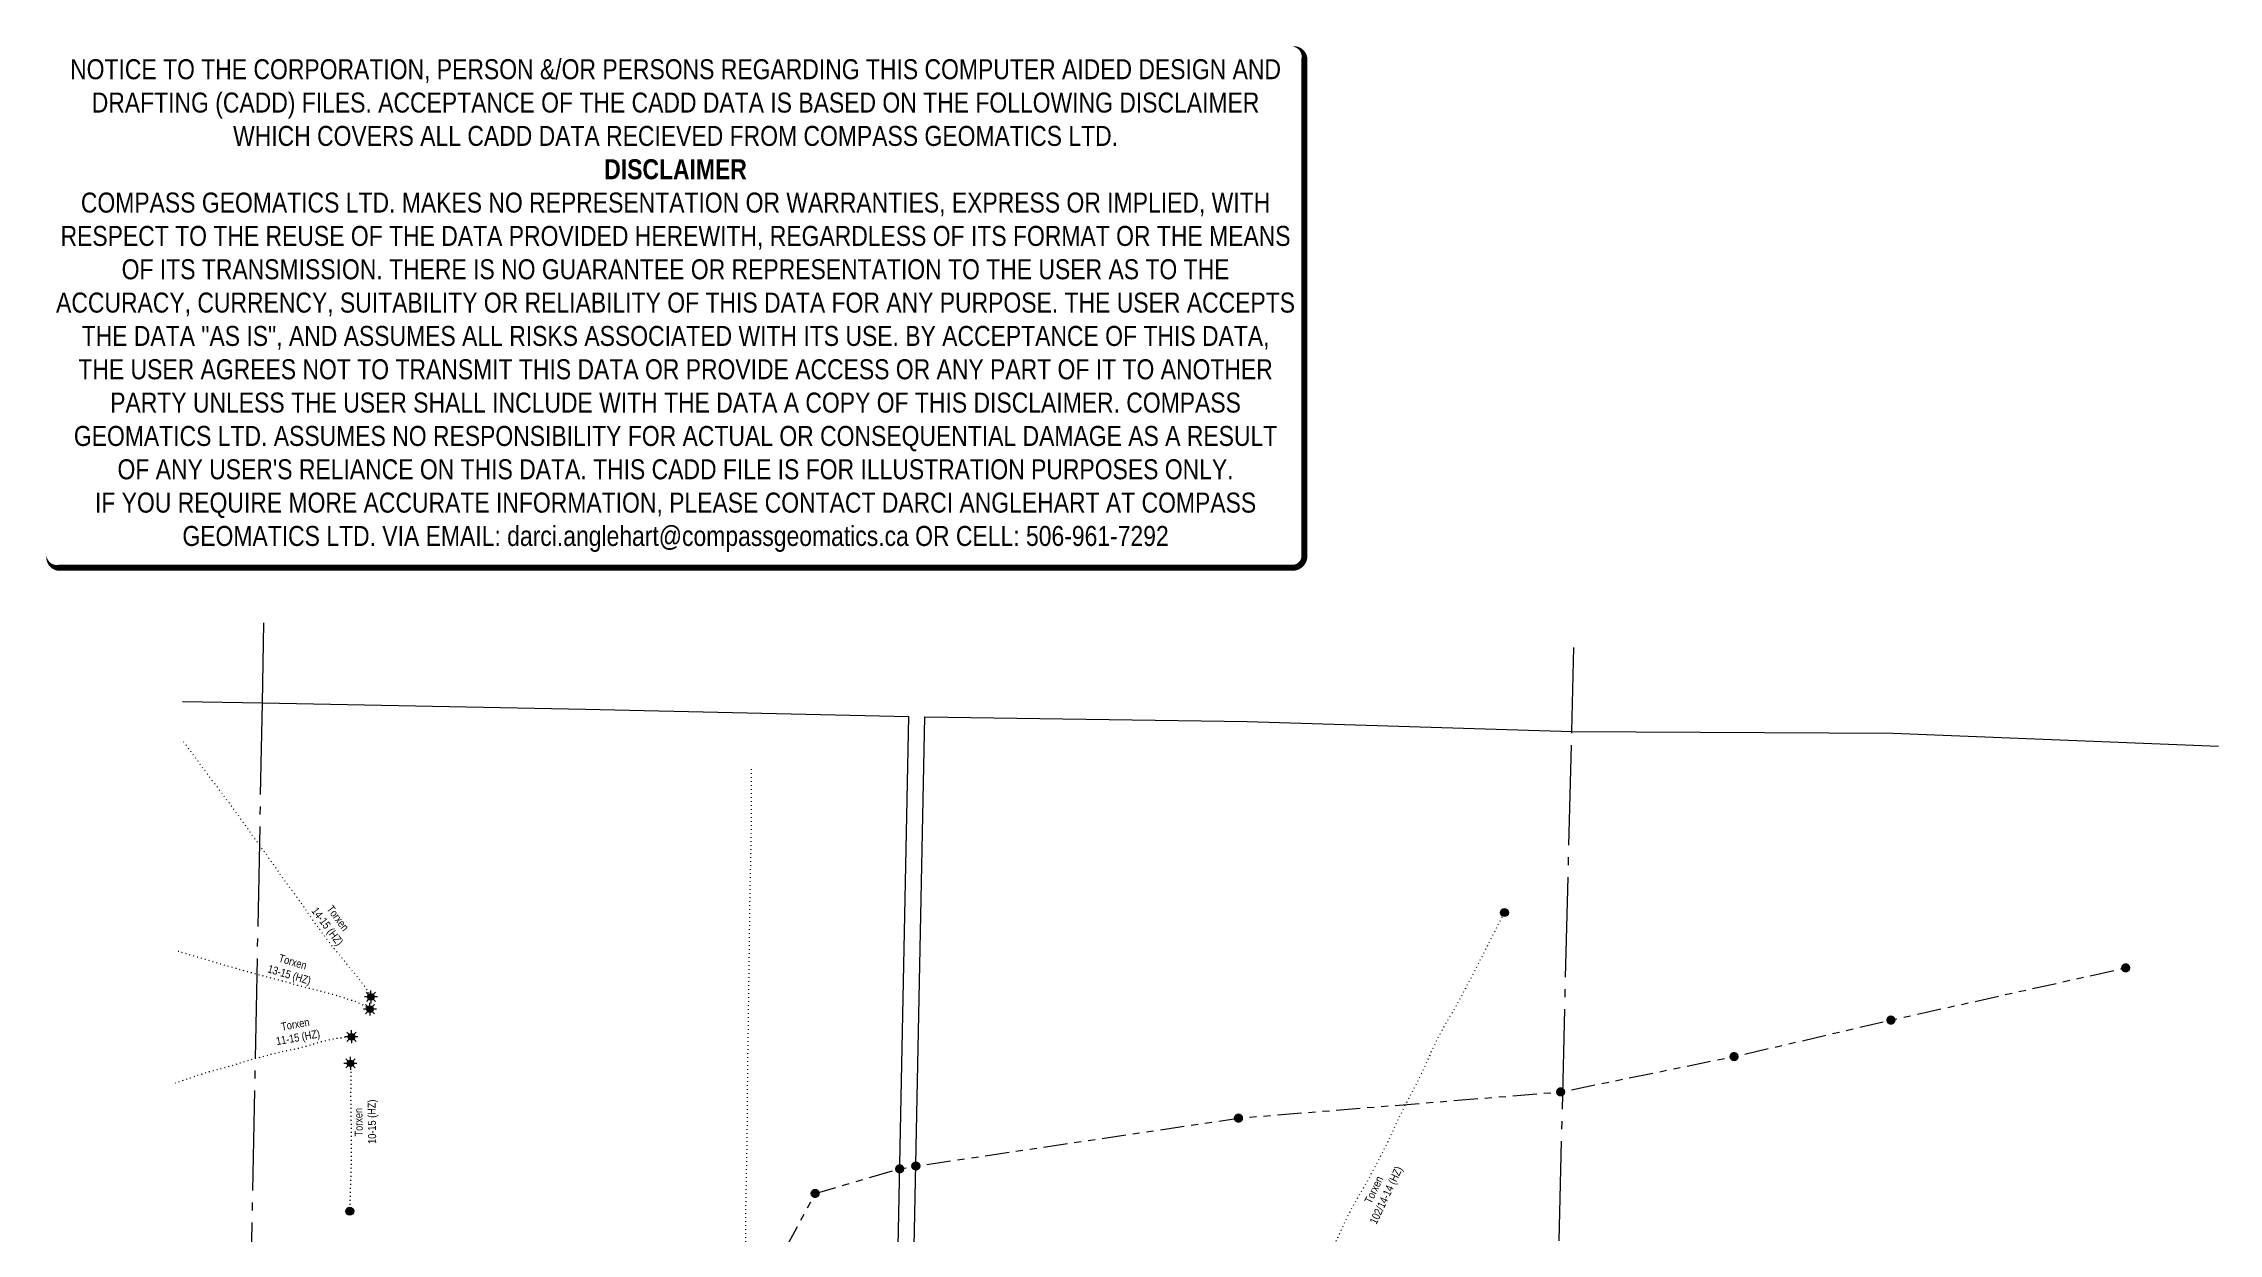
# Model space of a CAD drawing. Extents: x 396737 to 401088, y 5683157 to 5686607.
# Drawn here: x 398371 to 401088, y 5685119 to 5686607 of the extents above; entities that cross this region are included whole.
import ezdxf

# ---------------------------------------------------------------- set-up
doc = ezdxf.new("R2010")
doc.units = 0
doc.header["$LTSCALE"] = 5
for name, pattern in [('foc-DOT', [1, 0.2, -0.8]), ('foc-DRILLPATH', [14.75, 6, -1.75, 1.75, -1.75, 1.75, -1.75]), ('foc-QUARTERLINE', [33, 25, -3, 2, -3])]:
    doc.linetypes.add(name, pattern=pattern)
for name, color, linetype in [('ABADATA-DRILL', 8, 'foc-DOT'), ('ABADATA-DRILL-T', 8, 'Continuous'), ('AS-SYMBOL', 7, 'Continuous'), ('L-MON', 1, 'Continuous'), ('L-QSEC', 8, 'foc-QUARTERLINE'), ('L-SEC', 7, 'Continuous'), ('P-PDRILLPATH', 12, 'foc-DRILLPATH')]:
    doc.layers.add(name, color=color, linetype=linetype)
doc.layers.add('C-AR-T', color=13, linetype='Continuous', lineweight=9)
doc.layers.add('DISCLAIMER', color=7, linetype='Continuous', plot=False)
doc.styles.add('80', font='ARIALN.TTF', dxfattribs={"height": 10})
doc.styles.add('80L', font='ARIALN.TTF', dxfattribs={"height": 10})

# ---------------------------------------------------------------- blocks, each defined once
blk = doc.blocks.new('plbh')
at = {"layer": 'L-MON'}
h = blk.add_hatch(color=255, dxfattribs=at)
h.dxf.hatch_style = 1
edge = h.paths.add_edge_path()
edge.add_arc((0, 0), 1.16, 0, 360)
h = blk.add_hatch(color=256, dxfattribs=at)
h.dxf.hatch_style = 1
h.paths.add_polyline_path([(-0.96, 0, 1), (0.96, 0, 1)])
h.paths.add_polyline_path([(0.91, 0, -1), (-0.91, 0, -1)], flags=16)
h.paths.add_polyline_path([(0.45, 0, -1), (-0.45, 0, -1)], flags=0)
h = blk.add_hatch(color=256, dxfattribs=at)
h.dxf.hatch_style = 1
h.paths.add_polyline_path([(-0.45, 0, 1), (0.45, 0, 1)])
h.paths.add_polyline_path([(0.4, 0, -1), (-0.4, 0, -1)], flags=16)
at = {"layer": 'L-MON', "color": 240}
for radius in [0.96, 0.91, 0.45, 0.4]:
    blk.add_circle((0, 0), radius, dxfattribs=at)
blk = doc.blocks.new('GAS')
h = blk.add_hatch(color=255)
h.dxf.hatch_style = 1
edge = h.paths.add_edge_path()
edge.add_arc((0, 0), 0.9, 0, 360)
for p, q in [((-0.81, 0), (-1.62, 0)), ((-0.57, 0.57), (-1.14, 1.14)), ((0, 0.81), (0, 1.62)), ((0.57, 0.57), (1.14, 1.14)), ((1.62, 0), (0.81, 0)), ((-0.57, -0.57), (-1.14, -1.14)), ((0, -0.81), (0, -1.62)), ((1.14, -1.14), (0.57, -0.57))]:
    blk.add_line(p, q)
blk.add_circle((0, 0), 0.8)
blk = doc.blocks.new('BH-Existing')
at = {"layer": 'ABADATA-DRILL-T'}
h = blk.add_hatch(color=256, dxfattribs=at)
h.dxf.hatch_style = 1
edge = h.paths.add_edge_path()
edge.add_arc((0, 0), 0.5, 0, 360)
blk.add_circle((0, 0), 0.5, dxfattribs=at)
blk = doc.blocks.new('Disclaimer_Legal')
at = {"layer": 'DISCLAIMER', "color": 254, "flags": 128}
blk.add_lwpolyline([(-3613, -1105, 37.5, 37.5, 0), (4096, -1105, 37.5, 37.5, 0.414214), (4171, -1030, 37.5, 37.5, 0), (4171, 2079, 37.5, 0, 0.414214), (4096, 2154, 0, 0, 0), (-3613, 2154, 0, 0, 0.414214), (-3688, 2079, 0, 0, 0), (-3688, -1030, 0, 37.5, 0.414214)], format="xyseb", close=True, dxfattribs=at)
at = {"layer": 'DISCLAIMER', "color": 254, "insert": (242, 534), "char_height": 125, "width": 7717.57, "attachment_point": 5, "style": '80'}
blk.add_mtext('NOTICE TO THE CORPORATION, PERSON &/OR PERSONS REGARDING THIS COMPUTER AIDED DESIGN AND DRAFTING (CADD) FILES. ACCEPTANCE OF THE CADD DATA IS BASED ON THE FOLLOWING DISCLAIMER WHICH COVERS ALL CADD DATA RECIEVED FROM COMPASS GEOMATICS LTD.\\P{\\fArial Narrow|b1|i0|c0|p34;DISCLAIMER}\\PCOMPASS GEOMATICS LTD. MAKES NO REPRESENTATION OR WARRANTIES, EXPRESS OR IMPLIED, WITH RESPECT TO THE REUSE OF THE DATA PROVIDED HEREWITH, REGARDLESS OF ITS FORMAT OR THE MEANS OF ITS TRANSMISSION. THERE IS NO GUARANTEE OR REPRESENTATION TO THE USER AS TO THE ACCURACY, CURRENCY, SUITABILITY OR RELIABILITY OF THIS DATA FOR ANY PURPOSE. THE USER ACCEPTS THE DATA "AS IS", AND ASSUMES ALL RISKS ASSOCIATED WITH ITS USE. BY ACCEPTANCE OF THIS DATA, THE USER AGREES NOT TO TRANSMIT THIS DATA OR PROVIDE ACCESS OR ANY PART OF IT TO ANOTHER PARTY UNLESS THE USER SHALL INCLUDE WITH THE DATA A COPY OF THIS DISCLAIMER. COMPASS GEOMATICS LTD. ASSUMES NO RESPONSIBILITY FOR ACTUAL OR CONSEQUENTIAL DAMAGE AS A RESULT OF ANY USER\'S RELIANCE ON THIS DATA. THIS CADD FILE IS FOR ILLUSTRATION PURPOSES ONLY.\\PIF YOU REQUIRE MORE ACCURATE INFORMATION, PLEASE CONTACT DARCI ANGLEHART AT COMPASS GEOMATICS LTD. VIA EMAIL: darci.anglehart@compassgeomatics.ca OR CELL: 506-961-7292', dxfattribs=at)

msp = doc.modelspace()

# ---------------------------------------------------------------- linework, layer by layer
at = {"layer": 'ABADATA-DRILL', "flags": 128}
for points in [[(398779.782, 5685415.253), (398779.762, 5685415.264), (398779.528, 5685415.538), (398779.285, 5685415.893), (398779.132, 5685416.256), (398778.933, 5685416.811), (398778.7, 5685417.175), (398778.593, 5685417.307), (398778.409, 5685417.621), (398778.141, 5685418.227), (398777.757, 5685419.064), (398777.159, 5685420.146), (398776.365, 5685421.502), (398775.416, 5685423.071), (398774.3, 5685424.804), (398772.948, 5685426.711), (398771.388, 5685428.792), (398769.661, 5685430.977), (398767.924, 5685433.132), (398766.317, 5685435.364), (398764.637, 5685437.868), (398762.62, 5685440.578), (398760.276, 5685443.425), (398757.712, 5685446.306), (398754.98, 5685449.261), (398752.222, 5685452.416), (398749.462, 5685455.951), (398746.608, 5685459.859), (398740.561, 5685467.64), (398737.355, 5685471.384), (398733.953, 5685475.382), (398730.448, 5685479.702), (398726.859, 5685484.354), (398723.216, 5685489.287), (398719.534, 5685494.281), (398715.813, 5685499.335), (398711.945, 5685504.523), (398708.021, 5685509.912), (398704.104, 5685515.65), (398700.072, 5685521.641), (398695.939, 5685527.604), (398691.774, 5685533.468), (398687.745, 5685539.139), (398683.675, 5685544.74), (398679.583, 5685550.242), (398675.482, 5685555.764), (398671.431, 5685561.306), (398667.47, 5685566.865), (398663.697, 5685572.311), (398660.033, 5685577.684), (398656.278, 5685583.06), (398652.512, 5685588.365), (398648.707, 5685593.702), (398644.725, 5685599.202), (398640.704, 5685604.732), (398636.681, 5685610.173), (398632.775, 5685615.481), (398628.94, 5685620.838), (398625.068, 5685626.346), (398621.04, 5685632.047), (398616.974, 5685637.828), (398612.947, 5685643.559), (398608.965, 5685649.089), (398605.069, 5685654.377), (398601.16, 5685659.525), (398597.203, 5685664.745), (398593.288, 5685670.083), (398589.353, 5685675.442), (398585.397, 5685680.721), (398581.585, 5685685.738), (398577.869, 5685690.512), (398574.183, 5685695.296), (398570.56, 5685700.239), (398567.007, 5685705.21), (398563.424, 5685710.142), (398559.733, 5685715.146), (398556.071, 5685720.139), (398555.954, 5685720.301), (398548.355, 5685730.524), (398543.375, 5685737.092)], [(399121.57, 5684263.01), (399122.989, 5684262.442), (399123.385, 5684262.254), (399123.595, 5684262.23), (399123.657, 5684262.339), (399123.699, 5684262.438), (399123.739, 5684262.447), (399123.747, 5684262.347), (399123.735, 5684262.277), (399123.826, 5684262.285), (399123.938, 5684262.403), (399124.131, 5684262.569), (399124.395, 5684262.764), (399124.589, 5684262.95), (399124.791, 5684263.057), (399124.595, 5684263.24), (399123.868, 5684263.405), (399123.256, 5684263.317), (399123.082, 5684263.1), (399123.188, 5684262.928), (399123.277, 5684262.886), (399123.228, 5684262.937), (399123.031, 5684263.091), (399122.874, 5684263.244), (399122.757, 5684263.367), (399122.571, 5684263.58), (399122.395, 5684263.794), (399122.238, 5684263.937), (399122.071, 5684264.07), (399121.904, 5684264.224), (399121.785, 5684264.306), (399121.686, 5684264.358), (399121.607, 5684264.39), (399121.568, 5684264.43), (399121.571, 5684264.61), (399121.701, 5684265.088), (399122.006, 5684265.882), (399122.508, 5684266.992), (399123.167, 5684268.46), (399123.914, 5684270.305), (399124.767, 5684272.489), (399125.815, 5684274.939), (399127.06, 5684277.705), (399128.502, 5684280.837), (399130.082, 5684284.356), (399131.698, 5684288.185), (399132.625, 5684290.557), (399133.29, 5684292.325), (399134.969, 5684296.822), (399136.834, 5684301.657), (399138.856, 5684306.788), (399140.973, 5684312.187), (399143.205, 5684317.854), (399145.563, 5684323.809), (399148.006, 5684330.062), (399150.516, 5684336.604), (399153.101, 5684343.414), (399155.79, 5684350.452), (399156.085, 5684351.207), (399158.573, 5684357.699), (399161.391, 5684365.185), (399164.184, 5684372.931), (399167.022, 5684380.887), (399170.051, 5684388.949), (399172.966, 5684396.283), (399173.282, 5684397.067), (399176.623, 5684405.223), (399180.025, 5684413.377), (399181.148, 5684416.055), (399183.416, 5684421.542), (399186.761, 5684429.847), (399190.048, 5684438.304), (399193.358, 5684446.911), (399196.68, 5684455.607), (399200.004, 5684464.403), (399203.389, 5684473.218), (399206.804, 5684482.053), (399209.881, 5684490.013), (399214.99, 5684503.075), (399218.432, 5684511.789), (399221.825, 5684520.534), (399225.049, 5684529.332), (399228.025, 5684538.215), (399230.802, 5684547.182), (399233.41, 5684556.172), (399235.789, 5684565.247), (399237.9, 5684574.387), (399239.841, 5684583.551), (399241.553, 5684592.779), (399242.976, 5684602.033), (399244.239, 5684611.33), (399245.263, 5684620.651), (399246.037, 5684629.978), (399247.026, 5684648.692), (399247.375, 5684667.419), (399247.355, 5684686.163), (399247.284, 5684704.898), (399247.274, 5684723.652), (399247.233, 5684742.406), (399247.162, 5684761.131), (399247.212, 5684779.874), (399247.411, 5684798.614), (399247.65, 5684817.333), (399247.87, 5684836.072), (399248.009, 5684854.813), (399248.059, 5684873.555), (399248.228, 5684892.306), (399248.448, 5684911.045), (399248.567, 5684929.796), (399248.497, 5684948.551), (399248.276, 5684967.309), (399248.136, 5684986.066), (399248.106, 5685004.81), (399248.015, 5685023.555), (399247.815, 5685042.313), (399247.686, 5685061.169), (399247.771, 5685080.171), (399247.974, 5685099.111), (399248.129, 5685118.102), (399248.233, 5685137.103), (399248.431, 5685156.793), (399248.806, 5685175.769), (399249.13, 5685194.777), (399249.464, 5685213.724), (399249.858, 5685232.69), (399250.082, 5685251.659), (399250.196, 5685270.64), (399250.32, 5685289.612), (399250.514, 5685308.601), (399250.648, 5685327.573), (399250.893, 5685346.581), (399251.247, 5685365.568), (399251.461, 5685384.538), (399251.695, 5685403.517), (399251.979, 5685422.485), (399252.213, 5685441.454), (399252.517, 5685460.432), (399252.761, 5685479.41), (399252.935, 5685499.391), (399253.179, 5685517.35), (399253.423, 5685536.298), (399253.737, 5685555.286), (399254.161, 5685574.241), (399254.554, 5685593.187), (399254.938, 5685612.123), (399255.312, 5685631.09), (399255.476, 5685650.06), (399255.459, 5685668.994), (399255.422, 5685687.928), (399255.374, 5685700.702), (399255.371, 5685703.102)], [(399944.26, 5685029.796), (399944.26, 5685029.796), (399944.36, 5685030.324), (399945.242, 5685032.417), (399947.183, 5685036.03), (399949.839, 5685040.939), (399952.875, 5685047.341), (399956.696, 5685055.018), (399961.615, 5685063.623), (399967.059, 5685073.479), (399973.34, 5685084.718), (399979.808, 5685096.844), (399985.97, 5685110.196), (399991.991, 5685123.461), (399998.262, 5685136.781), (400004.637, 5685149.758), (400011.684, 5685162.273), (400019.035, 5685174.532), (400026.042, 5685187.107), (400032.9, 5685199.705), (400039.704, 5685212.625), (400046.484, 5685225.895), (400053.06, 5685239.399), (400059.292, 5685253.269), (400065.46, 5685266.401), (400074.023, 5685283.347), (400080.846, 5685296.226), (400087.655, 5685309.405), (400094.059, 5685322.813), (400100.182, 5685336.196), (400106.436, 5685350.156), (400112.794, 5685363.314), (400119.71, 5685376.351), (400126.814, 5685388.745), (400134.318, 5685401.121), (400141.609, 5685414.441), (400148.543, 5685427.857), (400155.53, 5685440.933), (400162.224, 5685453.835), (400164.295, 5685457.955), (400172.787, 5685474.882), (400196.025, 5685520.577)], [(398778.57, 5685399.814), (398778.549, 5685399.765), (398778.399, 5685399.758), (398778.032, 5685399.895), (398777.409, 5685400.237), (398776.539, 5685400.765), (398775.461, 5685401.386), (398774.176, 5685402.162), (398772.724, 5685403.111), (398771.045, 5685404.194), (398769.097, 5685405.283), (398766.838, 5685406.368), (398764.31, 5685407.498), (398761.323, 5685408.697), (398758.016, 5685409.903), (398754.409, 5685411.105), (398750.503, 5685412.372), (398746.25, 5685413.787), (398741.668, 5685415.247), (398736.668, 5685416.797), (398731.348, 5685418.372), (398725.608, 5685419.956), (398719.658, 5685421.504), (398707.286, 5685424.56), (398700.905, 5685426.066), (398694.476, 5685427.703), (398688.132, 5685429.579), (398675.473, 5685433.311), (398669.154, 5685434.966), (398656.656, 5685438.224), (398650.549, 5685439.925), (398638.429, 5685443.076), (398626.369, 5685446.225), (398614.207, 5685449.796), (398602.023, 5685453.258), (398590.106, 5685456.574), (398578.255, 5685460.179), (398566.504, 5685463.773), (398554.871, 5685467.283), (398543.189, 5685470.815), (398538.274, 5685472.233)], [(398755.429, 5685364.896), (398755.43, 5685364.946), (398755.433, 5685365.106), (398755.436, 5685365.286), (398755.439, 5685365.426), (398755.442, 5685365.556), (398755.442, 5685365.576), (398755.462, 5685365.576), (398755.524, 5685365.664), (398755.609, 5685365.943), (398755.369, 5685366.438), (398754.843, 5685366.648), (398753.274, 5685366.189), (398752.228, 5685365.88), (398751.574, 5685365.703), (398751.632, 5685365.621), (398751.751, 5685365.559), (398751.709, 5685365.46), (398751.406, 5685365.296), (398750.802, 5685365.088), (398749.848, 5685364.927), (398748.725, 5685364.769), (398747.51, 5685364.543), (398746.085, 5685364.311), (398744.24, 5685364.048), (398741.982, 5685363.702), (398739.745, 5685363.356), (398737.067, 5685362.989), (398734.329, 5685362.583), (398731.518, 5685362.059), (398728.475, 5685361.449), (398724.979, 5685360.678), (398721.09, 5685359.765), (398717.109, 5685358.743), (398713.106, 5685357.582), (398709.019, 5685356.283), (398704.701, 5685354.908), (398700.244, 5685353.576), (398695.638, 5685352.317), (398690.903, 5685351.09), (398685.95, 5685349.958), (398680.77, 5685349.001), (398675.419, 5685348.026), (398669.823, 5685346.767), (398663.923, 5685345.293), (398657.792, 5685343.814), (398651.671, 5685342.265), (398645.466, 5685340.588), (398639.083, 5685338.974), (398632.74, 5685337.369), (398626.564, 5685335.611), (398620.546, 5685333.729), (398614.585, 5685331.757), (398608.495, 5685329.797), (398602.308, 5685327.949), (398596.153, 5685326.261), (398590, 5685324.642), (398583.866, 5685323.003), (398577.791, 5685321.293), (398571.855, 5685319.55), (398565.808, 5685317.699), (398559.908, 5685315.736), (398554.057, 5685313.761), (398548.046, 5685311.73), (398542.024, 5685309.649), (398535.939, 5685307.479), (398535.095, 5685307.169)], [(398754.731, 5685329.645), (398754.731, 5685329.645), (398754.673, 5685330.266), (398754.666, 5685330.387), (398754.604, 5685330.828), (398754.43, 5685331.622), (398754.199, 5685332.066), (398754.039, 5685332.079), (398754.013, 5685332.3), (398753.86, 5685332.623), (398753.678, 5685332.547), (398753.471, 5685332.171), (398753.269, 5685332.105), (398753.3, 5685332.124), (398753.327, 5685331.983), (398753.313, 5685331.774), (398753.338, 5685331.553), (398753.337, 5685331.493), (398753.346, 5685331.433), (398753.364, 5685331.353), (398753.438, 5685331.011), (398753.507, 5685330.49), (398753.575, 5685329.838), (398753.642, 5685329.187), (398753.649, 5685329.066), (398753.782, 5685328.184), (398753.962, 5685327.18), (398754.18, 5685326.085), (398754.377, 5685324.911), (398754.532, 5685323.648), (398754.613, 5685322.176), (398754.65, 5685320.485), (398754.713, 5685318.633), (398754.803, 5685316.621), (398754.84, 5685314.46), (398754.827, 5685312.24), (398754.799, 5685309.84), (398754.782, 5685307.48), (398754.753, 5685305.01), (398754.681, 5685302.351), (398754.546, 5685299.563), (398754.428, 5685296.645), (398754.397, 5685293.595), (398754.434, 5685290.373), (398754.458, 5685287.042), (398754.46, 5685283.632), (398754.48, 5685280.1), (398754.508, 5685276.459), (398754.544, 5685272.688), (398754.607, 5685268.816), (398754.729, 5685264.883), (398754.861, 5685260.919), (398755.143, 5685252.942), (398755.245, 5685244.948), (398755.251, 5685237.177), (398755.14, 5685229.537), (398754.994, 5685221.649), (398755.062, 5685213.476), (398754.993, 5685205.456), (398754.797, 5685197.568), (398754.581, 5685189.651), (398754.205, 5685181.777), (398754.013, 5685177.17), (398753.303, 5685149.858), (398753.24, 5685147.189)]]:
    msp.add_lwpolyline(points, dxfattribs=at)
at = {"layer": 'L-QSEC'}
msp.add_line((398644.224, 5685782.335), (398645.978, 5685882.699), dxfattribs=at)
at = {"layer": 'L-QSEC', "flags": 128}
for points in [[(400280.151, 5685747.105), (400282.766, 5685852.124)], [(398628.987, 5685008.255), (398644.224, 5685782.335)], [(400260.179, 5684945.089), (400280.151, 5685747.105)]]:
    msp.add_lwpolyline(points, dxfattribs=at)
at = {"layer": 'L-SEC'}
for p, q in [((398544.289, 5685784.565), (398644.337, 5685782.615)), ((398644.337, 5685782.615), (399047.789, 5685774.755)), ((399047.789, 5685774.755), (399451.806, 5685765.86)), ((399435.613, 5684961.701), (399451.806, 5685765.86)), ((399455.729, 5684961.299), (399471.914, 5685765.455)), ((399471.914, 5685765.455), (399874.772, 5685759.313)), ((399874.772, 5685759.313), (400280.151, 5685747.105)), ((400280.151, 5685747.105), (400681.621, 5685744.871)), ((400681.621, 5685744.871), (401088.243, 5685728.809))]:
    msp.add_line(p, q, dxfattribs=at)
at = {"layer": 'P-PDRILLPATH', "flags": 128}
msp.add_lwpolyline([(399193.632, 5684906.958), (399334.818, 5685169.46), (399440.416, 5685200.205), (399460.603, 5685203.746), (399863.726, 5685263.608), (400266.304, 5685296.442), (400482.964, 5685340.574), (400678.914, 5685386.13), (400972.274, 5685451.477)], dxfattribs=at)

# ---------------------------------------------------------------- block references
at = {"layer": 'ABADATA-DRILL-T', "xscale": 9.999999999999995, "yscale": 9.999999999999995, "zscale": 9.999999999999995}
for p in [(400196.025, 5685520.577), (398753.24, 5685147.189)]:
    msp.add_blockref('BH-Existing', p, dxfattribs=at)
at = {"layer": 'AS-SYMBOL', "xscale": 4.999999999999997, "yscale": 4.999999999999997, "zscale": 4.999999999999997}
for p in [(398779.782, 5685415.253), (398778.57, 5685399.814), (398755.436, 5685365.286), (398754.199, 5685332.066)]:
    msp.add_blockref('GAS', p, dxfattribs=at)
at = {"layer": 'C-AR-T', "xscale": 0.2, "yscale": 0.2, "zscale": 0.2}
msp.add_blockref('Disclaimer_Legal', (399111.988, 5686172.555), dxfattribs=at)
at = {"layer": 'L-MON', "xscale": 4.999999999999997, "yscale": 4.999999999999997, "zscale": 4.999999999999997}
for p in [(400972.274, 5685451.477), (400678.914, 5685386.13), (400482.964, 5685340.574), (400266.304, 5685296.442), (399863.726, 5685263.608), (399440.416, 5685200.205), (399460.603, 5685203.746), (399334.818, 5685169.46)]:
    msp.add_blockref('plbh', p, dxfattribs=at)

# ---------------------------------------------------------------- texts
at = {"layer": 'ABADATA-DRILL', "char_height": 10, "attachment_point": 1, "style": '80L'}
for s, insert, rotation in [('\\pi21.24164;Torxen\\P\\pi11.79417;14-15 (HZ)', (398719.2, 5685548.014), 306.710399), ('\\pi21.24164;Torxen\\P\\pi11.79417;13-15 (HZ)', (398646.104, 5685474.899), 343.57707), ('\\pi21.24164;Torxen\\P\\pi11.79417;11-15 (HZ)', (398645.866, 5685378.839), 10.320833), ('\\pi21.24164;Torxen\\P\\pi11.79417;10-15 (HZ)', (398759.825, 5685219.368), 90.730025), ('\\pi21.24164;Torxen\\P\\pi0.64478;102/14-14 (HZ)', (400011.663, 5685140.794), 64.840547)]:
    msp.add_mtext_dynamic_manual_height_columns(s, width=77.04673, gutter_width=50, heights=[0], dxfattribs=dict(at, insert=insert, rotation=rotation))

doc.saveas('drawing.dxf')
